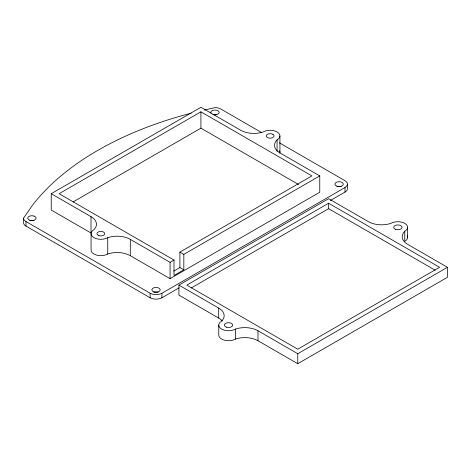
<?xml version="1.0" encoding="UTF-8"?>
<svg xmlns="http://www.w3.org/2000/svg" width="471" height="471" viewBox="0 0 471 471"><rect width="100%" height="100%" fill="white"/><g stroke="black" fill="none" stroke-linecap="round" stroke-linejoin="round"><path stroke-width="0.71" d="M179.092 287.852L161.924 297.766A8.337 4.81 0 0 1 150.143 297.766L25.993 226.086A8.337 4.81 0 0 1 23.55 222.683L23.55 218.15L32.175 205.644A315.582 182.2 0 0 1 191.185 113.164M51.233 193.705L91.015 216.672L91.015 233.004L51.233 210.037L51.233 193.705L200.917 107.288L240.699 130.255A18.622 10.751 0 0 0 263.254 131.933A9.773 5.64 0 0 1 277.072 131.933A9.773 5.64 0 0 1 277.072 139.911L277.072 151.273M173.764 271.084L179.898 267.54L179.898 252.115L311.908 175.901L200.917 111.821L59.093 193.705L174.005 260.051L174.005 275.476L183.831 269.806L183.831 254.381L319.768 175.901L319.768 192.233L170.078 278.655L130.302 255.688A18.622 10.751 0 0 0 107.741 254.004A9.773 5.64 0 0 1 97.097 255.229A9.773 5.64 0 0 1 91.062 250.019L91.062 233.687M73.082 201.959L200.917 128.153L298.59 184.544M91.015 216.672A18.622 10.751 0 0 1 93.923 229.695A9.773 5.64 0 0 0 93.923 237.672A9.773 5.64 0 0 0 107.741 237.672A18.622 10.751 0 0 1 130.302 239.356L170.078 262.323L174.005 260.051M23.55 218.15A8.337 4.81 0 0 0 25.993 221.553L150.143 293.227A8.337 4.81 0 0 0 161.924 293.227L345.007 187.529A8.337 4.81 0 0 0 345.007 180.723L279.433 142.86M222.241 320.922A18.622 10.751 0 0 0 218.697 318.066L178.921 295.099L178.921 285.12L328.605 198.697L368.381 221.664A18.622 10.751 0 0 0 390.942 223.348A9.773 5.64 0 0 1 404.76 223.348A9.773 5.64 0 0 1 404.76 231.326L404.76 241.305A9.773 5.64 0 0 0 407.285 235.853M330.389 200.505L345.007 192.062A8.337 4.81 0 0 0 347.451 188.659L347.451 184.126M328.605 203.236L186.775 285.12L297.766 349.194L439.59 267.31L328.605 203.236L328.605 208.677L191.226 287.993M178.921 285.12L218.697 308.087A18.622 10.751 0 0 1 221.611 321.11A9.773 5.64 0 0 0 221.611 329.088A9.773 5.64 0 0 0 235.429 329.088A18.622 10.751 0 0 1 257.984 330.766L297.766 353.733L447.45 267.31L447.45 277.295L297.766 363.712L257.984 340.745A18.622 10.751 0 0 0 235.429 339.067A9.773 5.64 0 0 1 224.779 340.286A9.773 5.64 0 0 1 218.75 335.075L218.75 325.096M204.449 110.055L214.964 107.635A8.337 4.81 0 0 1 220.858 109.042L261.605 132.569M33.965 220.599L32.964 220.363A4.168 2.408 0 0 0 29.803 220.599M319.768 175.901L279.986 152.934A18.622 10.751 0 0 1 277.072 139.911M447.45 267.31L407.674 244.349A18.622 10.751 0 0 1 404.76 231.326M328.605 208.677L435.151 270.195M179.898 252.115L183.831 254.381M179.898 267.54L183.831 269.806M210.973 113.117L210.937 113.069A4.168 2.408 0 0 1 214.964 110.043A4.168 2.408 0 0 1 218.991 113.069A4.168 2.408 0 0 1 212.88 114.53M407.621 227.334L407.621 237.313M345.007 187.529L345.007 192.062M297.766 353.733L297.766 363.712M279.933 135.925L279.933 152.257M257.984 330.766L257.984 340.745M235.429 329.088L235.429 339.067M218.697 308.087L218.697 318.066M200.917 111.821L200.917 128.153M170.078 262.323L170.078 278.655M161.924 293.227L161.924 297.766M150.143 293.227L150.143 297.766M130.302 239.356L130.302 255.688M107.741 237.672L107.741 254.004M25.993 221.553L25.993 226.086M279.603 150.797A9.773 5.64 0 0 1 279.786 153.234M213.887 114.659A4.168 2.408 0 0 1 216.042 114.659M337.03 186.575A4.168 2.408 0 0 1 341.198 186.575M153.952 292.279A4.168 2.408 0 0 1 158.115 292.279M33.965 216.065L32.964 215.824A4.168 2.408 0 0 0 27.783 218.568A4.168 2.408 0 0 0 34.277 220.116A4.168 2.408 0 0 0 33.965 216.065M272.915 134.335L272.108 133.976A3.892 2.249 0 0 0 266.333 135.536A3.892 2.249 0 0 0 270.843 138.138A3.892 2.249 0 0 0 273.533 134.8L272.915 134.335M98.886 235.63L97.462 234.811A3.892 2.249 0 0 1 100.158 231.473A3.892 2.249 0 0 1 104.668 234.075A3.892 2.249 0 0 1 98.886 235.63M153.952 291.908A4.168 2.408 0 0 0 160.199 289.824A4.168 2.408 0 0 0 153.952 287.74A4.168 2.408 0 0 0 153.952 291.908M337.03 186.21A4.168 2.408 0 0 0 343.282 184.126A4.168 2.408 0 0 0 337.03 182.041A4.168 2.408 0 0 0 337.03 186.21M226.433 327.18A4.168 2.408 0 0 0 232.686 325.096A4.168 2.408 0 0 0 226.433 323.012A4.168 2.408 0 0 0 226.433 327.18M395.764 229.418A4.168 2.408 0 0 0 402.016 227.334A4.168 2.408 0 0 0 395.764 225.25A4.168 2.408 0 0 0 395.764 229.418"/></g></svg>
